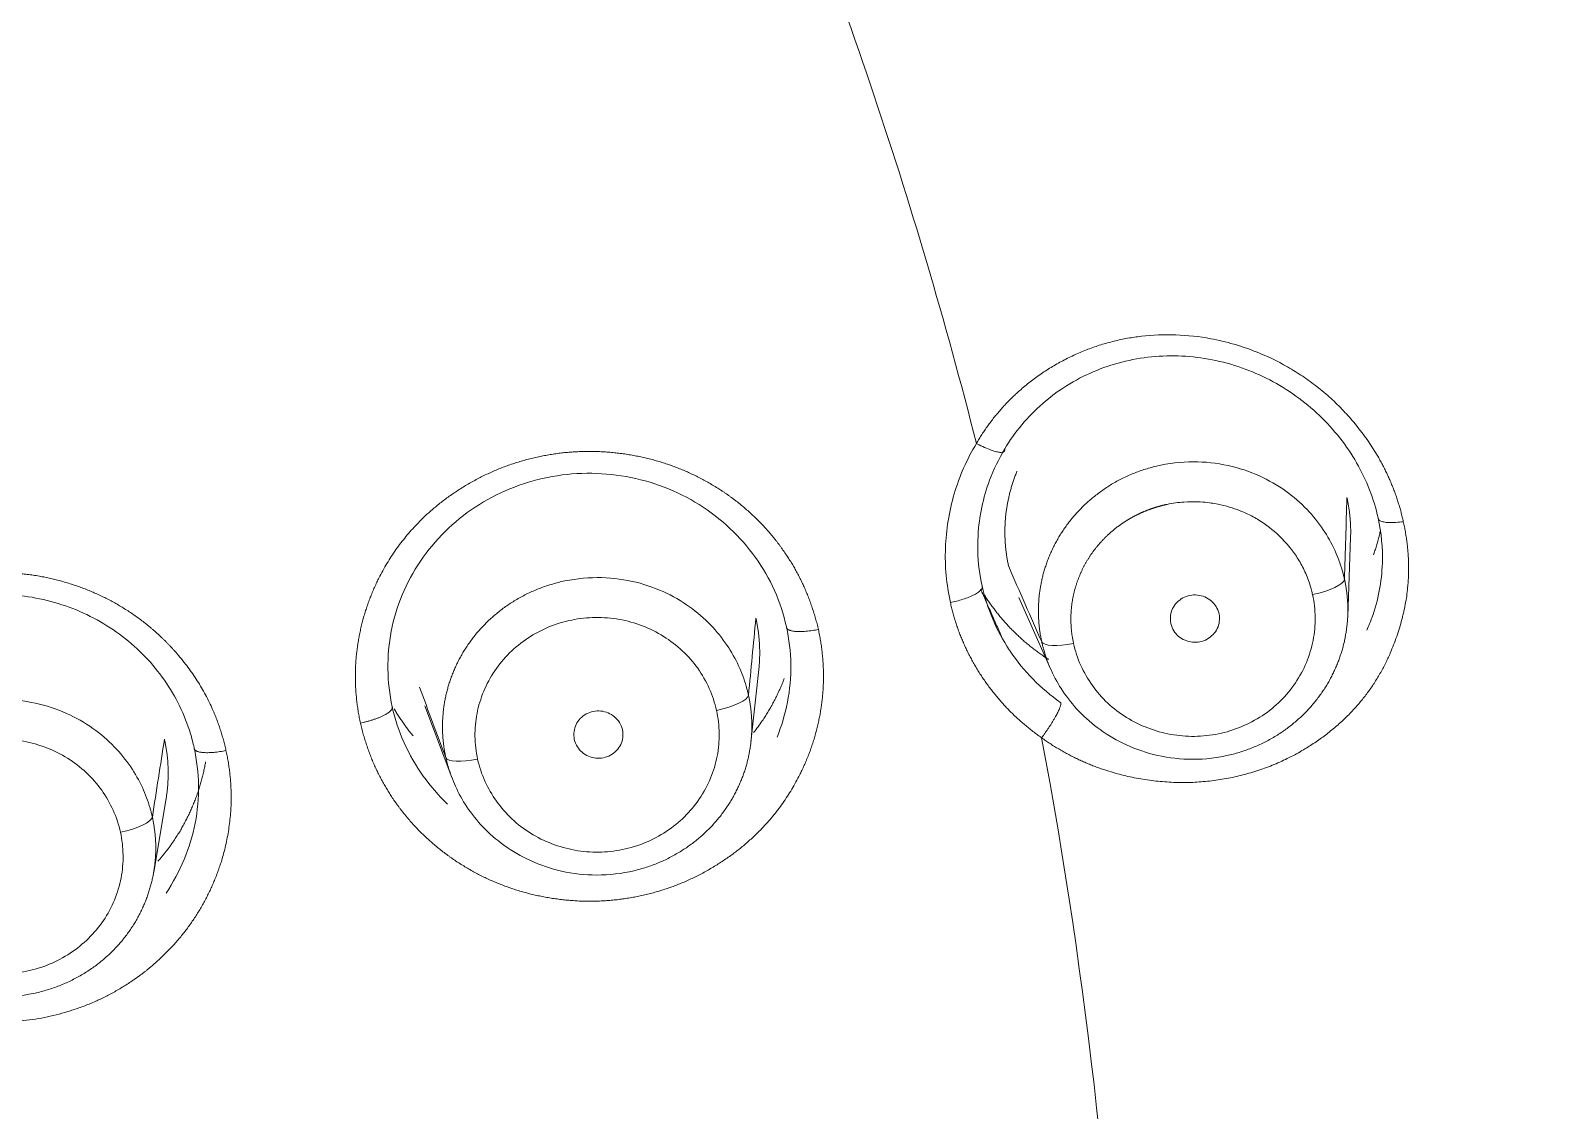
# Model space of a CAD drawing. Extents: x 19821 to 22981, y -91 to 2224.
# Drawn here: x 20782.71 to 20796.71, y 1217.85 to 1227.77 of the extents above; entities that cross this region are included whole.
import ezdxf

# ---------------------------------------------------------------- set-up
doc = ezdxf.new("R2010")
doc.units = 0
doc.header["$LTSCALE"] = 10
doc.header["$MEASUREMENT"] = 0
doc.layers.add('1', color=7, linetype='CONTINUOUS')

msp = doc.modelspace()

# ---------------------------------------------------------------- linework, layer by layer
at = {"layer": '1', "color": 7, "linetype": 'Continuous', "lineweight": 18}
for p, q in [((20794.8, 1222.391), (20794.826, 1223.113)), ((20791.78, 1222.565), (20792.074, 1221.902)), ((20789.321, 1221.237), (20789.395, 1221.931)), ((20786.326, 1221.569), (20786.573, 1220.912)), ((20783.837, 1220.041), (20783.952, 1220.718))]:
    msp.add_line(p, q, dxfattribs=at)
for centre, major_axis, ratio, start_param, end_param in [((20744.931, 1212.861), (62.577, 0), 0.961262, 0, 3.141593), ((20744.931, 1212.247), (-60.5, 0), 0.961262, 2.420581, 4.712389), ((20744.931, 1212.384), (60, 0), 0.961262, 4.72417, 7.853982), ((20744.931, 1212.384), (-59.925, 0), 0.961262, 1.570796, 4.712389), ((20744.931, 1212.543), (-59.925, 0), 0.961262, 3.141593, 3.819539), ((20794.476, 1222.673), (0.293, 0.064), 0.269661, 4.653751, 6.215635), ((20792.282, 1222.225), (-0.293, -0.064), 0.26971, 0.053776, 1.51104), ((20789.004, 1221.61), (0.293, 0.065), 0.26962, 4.653351, 6.19602), ((20786.811, 1221.162), (-0.293, -0.065), 0.269669, 0.038145, 1.511036), ((20783.532, 1220.492), (0.293, 0.065), 0.269597, 4.652994, 6.178594)]:
    msp.add_ellipse(centre, major_axis=major_axis, ratio=ratio, start_param=start_param, end_param=end_param, dxfattribs=at)
at = {"layer": '1', "color": 7, "linetype": 'Continuous', "lineweight": 13}
for centre, major_axis, start_param, end_param in [((20744.931, 1212.247), (-59.425, 0), 1.570796, 4.70194), ((20744.931, 1212.247), (-57.948, 0), 1.579187, 4.712389), ((20744.931, 1212.291), (57.403, 0), 4.721079, 7.853982), ((20744.931, 1213.073), (-47.825, 0), 3.381096, 3.530407), ((20744.931, 1213.073), (-47.825, 0), 3.171657, 3.320968)]:
    msp.add_ellipse(centre, major_axis=major_axis, ratio=0.961262, start_param=start_param, end_param=end_param, dxfattribs=at)
at = {"layer": '1', "color": 7, "linetype": 'Continuous', "lineweight": 18}
for points, knots in [([(20807.83, 1218.028), (20807.83, 1219.202), (20807.795, 1220.363), (20807.656, 1222.66), (20807.554, 1223.794), (20807.287, 1226.034), (20807.122, 1227.139), (20806.734, 1229.315), (20806.511, 1230.387), (20806.012, 1232.495), (20805.735, 1233.531), (20805.133, 1235.567), (20804.808, 1236.566), (20804.112, 1238.525), (20803.372, 1240.445), (20802.141, 1243.205), (20800.801, 1245.84), (20799.367, 1248.351), (20797.85, 1250.736), (20796.261, 1252.994), (20794.612, 1255.126), (20792.914, 1257.134), (20791.755, 1258.391), (20790.88, 1259.304), (20790.44, 1259.753), (20789.924, 1260.264), (20789.665, 1260.516), (20789.536, 1260.641), (20789.471, 1260.704), (20789.439, 1260.735), (20789.423, 1260.75), (20789.415, 1260.758), (20789.411, 1260.762), (20789.409, 1260.764), (20789.408, 1260.765), (20789.407, 1260.765), (20789.407, 1260.766), (20789.407, 1260.766), (20787.905, 1262.209), (20786.333, 1263.573), (20783.069, 1266.133), (20781.375, 1267.33), (20777.888, 1269.547), (20776.093, 1270.567), (20772.423, 1272.426), (20770.547, 1273.265), (20766.734, 1274.756), (20764.797, 1275.409), (20760.882, 1276.526), (20758.904, 1276.991), (20754.926, 1277.733), (20752.927, 1278.01), (20748.926, 1278.379), (20746.924, 1278.47), (20744.931, 1278.47)], [0, 0, 0, 0, 0.03125, 0.03125, 0.0625, 0.0625, 0.09375, 0.09375, 0.125, 0.125, 0.15625, 0.15625, 0.1875, 0.1875, 0.21875, 0.25, 0.28125, 0.3125, 0.34375, 0.375, 0.40625, 0.4375, 0.46875, 0.46875, 0.484375, 0.492187, 0.496094, 0.498047, 0.499023, 0.499512, 0.499756, 0.499878, 0.499939, 0.499969, 0.499985, 0.499992, 0.499992, 0.5, 0.5, 0.5625, 0.5625, 0.625, 0.625, 0.6875, 0.6875, 0.75, 0.75, 0.8125, 0.8125, 0.875, 0.875, 0.9375, 0.9375, 1, 1, 1, 1]), ([(20791.391, 1223.979), (20791.395, 1223.986), (20791.403, 1224), (20791.416, 1224.02), (20791.428, 1224.041), (20791.441, 1224.061), (20791.454, 1224.081), (20791.468, 1224.1), (20791.481, 1224.12), (20791.495, 1224.139), (20791.509, 1224.158), (20791.523, 1224.177), (20791.537, 1224.196), (20791.552, 1224.215), (20791.566, 1224.233), (20791.581, 1224.251), (20791.597, 1224.269), (20791.612, 1224.287), (20791.627, 1224.305), (20791.643, 1224.322), (20791.659, 1224.339), (20791.675, 1224.356), (20791.692, 1224.373), (20791.708, 1224.39), (20791.725, 1224.406), (20791.742, 1224.422), (20791.759, 1224.438), (20791.802, 1224.476), (20791.871, 1224.535), (20791.971, 1224.609), (20792.075, 1224.677), (20792.184, 1224.739), (20792.298, 1224.795), (20792.414, 1224.843), (20792.533, 1224.885), (20792.655, 1224.918), (20792.779, 1224.945), (20792.967, 1224.972), (20793.223, 1224.983), (20793.508, 1224.951), (20793.754, 1224.893), (20793.96, 1224.823), (20794.142, 1224.74), (20794.301, 1224.651), (20794.438, 1224.561), (20794.568, 1224.461), (20794.69, 1224.352), (20794.803, 1224.235), (20794.907, 1224.111), (20795.002, 1223.981), (20795.066, 1223.878), (20795.107, 1223.805), (20795.128, 1223.765), (20795.148, 1223.725), (20795.167, 1223.685), (20795.186, 1223.644), (20795.203, 1223.602), (20795.22, 1223.561), (20795.236, 1223.519), (20795.25, 1223.476), (20795.264, 1223.434), (20795.277, 1223.391), (20795.289, 1223.347), (20795.3, 1223.304), (20795.307, 1223.274), (20795.31, 1223.26)], [0, 0, 0, 0, 0.004808, 0.009602, 0.014384, 0.019153, 0.023912, 0.02866, 0.033397, 0.038125, 0.042845, 0.047556, 0.05226, 0.056957, 0.061648, 0.066333, 0.071013, 0.075689, 0.080362, 0.085032, 0.089699, 0.094366, 0.099031, 0.103696, 0.108362, 0.113029, 0.117697, 0.122369, 0.146918, 0.171464, 0.196094, 0.220898, 0.245964, 0.270767, 0.295482, 0.320204, 0.345031, 0.370057, 0.431928, 0.494712, 0.536844, 0.578841, 0.62112, 0.653054, 0.684794, 0.716518, 0.748402, 0.780162, 0.811677, 0.843107, 0.874609, 0.883533, 0.892446, 0.901353, 0.910257, 0.919161, 0.928071, 0.93699, 0.945922, 0.954871, 0.96384, 0.972834, 0.981856, 0.99091, 1, 1, 1, 1]), ([(20791.65, 1223.927), (20791.696, 1224.005), (20791.749, 1224.079), (20791.866, 1224.219), (20791.93, 1224.284), (20792.068, 1224.404), (20792.141, 1224.459), (20792.297, 1224.557), (20792.378, 1224.599), (20792.548, 1224.672), (20792.635, 1224.702), (20792.815, 1224.748), (20792.906, 1224.764), (20793.091, 1224.782), (20793.184, 1224.785), (20793.37, 1224.776), (20793.463, 1224.764), (20793.647, 1224.728), (20793.737, 1224.703), (20793.914, 1224.641), (20794, 1224.604), (20794.167, 1224.517), (20794.247, 1224.468), (20794.399, 1224.359), (20794.471, 1224.3), (20794.607, 1224.171), (20794.669, 1224.102), (20794.784, 1223.956), (20794.836, 1223.879), (20794.927, 1223.72), (20794.967, 1223.637), (20795.033, 1223.468), (20795.059, 1223.381), (20795.078, 1223.294)], [0, 0, 0, 0, 0.0625, 0.0625, 0.125, 0.125, 0.1875, 0.1875, 0.25, 0.25, 0.3125, 0.3125, 0.375, 0.375, 0.4375, 0.4375, 0.5, 0.5, 0.5625, 0.5625, 0.625, 0.625, 0.6875, 0.6875, 0.75, 0.75, 0.8125, 0.8125, 0.875, 0.875, 0.9375, 0.9375, 1, 1, 1, 1]), ([(20791.152, 1222.517), (20791.115, 1222.684), (20791.085, 1223.016), (20791.167, 1223.522), (20791.302, 1223.83), (20791.391, 1223.979)], [0, 0, 0, 0, 0.333337, 0.666675, 1, 1, 1, 1]), ([(20791.443, 1222.669), (20791.409, 1222.822), (20791.383, 1223.153), (20791.473, 1223.583), (20791.595, 1223.836), (20791.65, 1223.927)], [0, 0, 0, 0, 0.360096, 0.757747, 1, 1, 1, 1]), ([(20786.027, 1221.561), (20786.002, 1221.675), (20785.989, 1221.791), (20785.986, 1222.024), (20785.996, 1222.14), (20786.04, 1222.369), (20786.074, 1222.481), (20786.164, 1222.697), (20786.22, 1222.8), (20786.352, 1222.995), (20786.428, 1223.086), (20786.597, 1223.253), (20786.69, 1223.328), (20786.889, 1223.459), (20786.996, 1223.515), (20787.218, 1223.607), (20787.334, 1223.642), (20787.571, 1223.69), (20787.692, 1223.703), (20787.934, 1223.705), (20788.055, 1223.695), (20788.293, 1223.653), (20788.41, 1223.62), (20788.635, 1223.534), (20788.743, 1223.48), (20788.946, 1223.353), (20789.041, 1223.28), (20789.214, 1223.117), (20789.293, 1223.028), (20789.43, 1222.836), (20789.489, 1222.734), (20789.584, 1222.52), (20789.621, 1222.409), (20789.646, 1222.295)], [0, 0, 0, 0, 0.0625, 0.0625, 0.125, 0.125, 0.1875, 0.1875, 0.25, 0.25, 0.3125, 0.3125, 0.375, 0.375, 0.4375, 0.4375, 0.5, 0.5, 0.5625, 0.5625, 0.625, 0.625, 0.6875, 0.6875, 0.75, 0.75, 0.8125, 0.8125, 0.875, 0.875, 0.9375, 0.9375, 1, 1, 1, 1]), ([(20791.687, 1222.847), (20791.684, 1222.859), (20791.679, 1222.884), (20791.672, 1222.921), (20791.667, 1222.958), (20791.662, 1222.995), (20791.658, 1223.033), (20791.655, 1223.07), (20791.653, 1223.108), (20791.652, 1223.146), (20791.652, 1223.184), (20791.653, 1223.222), (20791.655, 1223.26), (20791.658, 1223.298), (20791.662, 1223.337), (20791.667, 1223.375), (20791.673, 1223.413), (20791.681, 1223.451), (20791.689, 1223.489), (20791.698, 1223.527), (20791.708, 1223.564), (20791.719, 1223.602), (20791.731, 1223.639), (20791.744, 1223.676), (20791.755, 1223.704), (20791.762, 1223.72), (20791.763, 1223.724)], [0, 0, 0, 0, 0.041859, 0.083811, 0.125855, 0.167992, 0.210222, 0.252545, 0.29496, 0.337468, 0.380068, 0.422761, 0.465547, 0.508425, 0.551396, 0.594459, 0.637614, 0.680863, 0.724203, 0.767636, 0.811161, 0.854779, 0.898489, 0.942291, 0.986186, 1, 1, 1, 1]), ([(20794.77, 1222.732), (20794.769, 1222.738), (20794.766, 1222.748), (20794.762, 1222.765), (20794.758, 1222.781), (20794.754, 1222.797), (20794.733, 1222.871), (20794.683, 1223.005), (20794.577, 1223.195), (20794.427, 1223.381), (20794.231, 1223.551), (20793.987, 1223.691), (20793.699, 1223.787), (20793.376, 1223.822), (20793.134, 1223.793), (20792.986, 1223.755), (20792.929, 1223.738), (20792.874, 1223.719), (20792.82, 1223.698), (20792.768, 1223.675), (20792.717, 1223.65), (20792.668, 1223.624), (20792.62, 1223.596), (20792.574, 1223.566), (20792.53, 1223.535), (20792.487, 1223.503), (20792.446, 1223.47), (20792.406, 1223.435), (20792.369, 1223.4), (20792.333, 1223.363), (20792.299, 1223.326), (20792.266, 1223.288), (20792.236, 1223.249), (20792.207, 1223.21), (20792.18, 1223.17), (20792.154, 1223.13), (20792.131, 1223.089), (20792.108, 1223.048), (20792.088, 1223.007), (20792.069, 1222.966), (20792.052, 1222.925), (20792.037, 1222.883), (20792.023, 1222.842), (20792.01, 1222.801), (20791.999, 1222.76), (20791.99, 1222.719), (20791.982, 1222.678), (20791.975, 1222.638), (20791.969, 1222.598), (20791.965, 1222.558), (20791.962, 1222.519), (20791.96, 1222.48), (20791.96, 1222.442), (20791.96, 1222.404), (20791.962, 1222.367), (20791.964, 1222.33), (20791.968, 1222.294), (20791.972, 1222.258), (20791.977, 1222.224), (20791.984, 1222.189), (20791.988, 1222.167), (20791.991, 1222.156)], [0, 0, 0, 0, 0.003868, 0.007742, 0.011622, 0.015507, 0.019397, 0.06511, 0.115266, 0.16986, 0.228891, 0.292354, 0.360244, 0.432556, 0.509282, 0.522646, 0.535891, 0.549015, 0.562019, 0.574904, 0.587668, 0.600313, 0.612837, 0.625242, 0.637526, 0.649691, 0.661736, 0.673661, 0.685466, 0.697151, 0.708716, 0.720162, 0.731487, 0.742693, 0.753779, 0.764745, 0.775591, 0.786318, 0.796924, 0.807411, 0.817779, 0.828026, 0.838154, 0.848162, 0.858051, 0.867819, 0.877469, 0.886998, 0.896408, 0.905698, 0.914869, 0.92392, 0.932851, 0.941663, 0.950356, 0.958928, 0.967382, 0.975716, 0.98393, 0.992025, 1, 1, 1, 1]), ([(20794.792, 1223.482), (20794.795, 1223.47), (20794.8, 1223.445), (20794.807, 1223.408), (20794.812, 1223.371), (20794.817, 1223.334), (20794.821, 1223.296), (20794.824, 1223.259), (20794.826, 1223.221), (20794.827, 1223.183), (20794.827, 1223.146), (20794.826, 1223.123), (20794.826, 1223.111)], [0, 0, 0, 0, 0.100244, 0.200705, 0.301383, 0.402277, 0.50339, 0.60472, 0.706268, 0.808036, 0.910022, 1, 1, 1, 1]), ([(20795.078, 1223.294), (20795.109, 1223.157), (20795.138, 1222.843), (20795.072, 1222.497), (20794.992, 1222.302), (20794.975, 1222.265)], [0, 0, 0, 0, 0.392743, 0.881762, 1, 1, 1, 1]), ([(20795.037, 1222.956), (20795.039, 1222.962), (20795.043, 1222.975), (20795.05, 1222.995), (20795.057, 1223.016), (20795.064, 1223.038), (20795.07, 1223.06), (20795.076, 1223.082), (20795.082, 1223.104), (20795.088, 1223.126), (20795.093, 1223.148), (20795.096, 1223.163), (20795.098, 1223.171), (20795.098, 1223.171)], [0, 0, 0, 0, 0.078171, 0.180837, 0.283367, 0.38576, 0.488017, 0.590137, 0.692121, 0.793969, 0.895681, 0.997257, 1, 1, 1, 1]), ([(20795.31, 1223.26), (20795.312, 1223.252), (20795.315, 1223.236), (20795.32, 1223.213), (20795.325, 1223.19), (20795.329, 1223.166), (20795.333, 1223.143), (20795.336, 1223.12), (20795.34, 1223.097), (20795.343, 1223.074), (20795.346, 1223.051), (20795.348, 1223.028), (20795.351, 1223.006), (20795.353, 1222.983), (20795.354, 1222.96), (20795.356, 1222.938), (20795.357, 1222.915), (20795.358, 1222.893), (20795.359, 1222.87), (20795.359, 1222.848), (20795.359, 1222.826), (20795.359, 1222.804), (20795.358, 1222.782), (20795.358, 1222.76), (20795.357, 1222.738), (20795.355, 1222.716), (20795.354, 1222.694), (20795.35, 1222.654), (20795.344, 1222.596), (20795.332, 1222.519), (20795.319, 1222.453), (20795.31, 1222.414), (20795.306, 1222.4)], [0, 0, 0, 0, 0.027264, 0.05441, 0.081442, 0.108361, 0.135171, 0.161874, 0.188474, 0.214973, 0.241374, 0.26768, 0.293895, 0.320021, 0.346061, 0.372019, 0.397898, 0.4237, 0.449429, 0.475089, 0.500683, 0.526213, 0.551684, 0.577099, 0.60246, 0.627773, 0.653039, 0.678262, 0.767374, 0.858123, 0.950634, 1, 1, 1, 1]), ([(20789.298, 1221.668), (20789.297, 1221.673), (20789.294, 1221.684), (20789.29, 1221.701), (20789.286, 1221.717), (20789.281, 1221.733), (20789.26, 1221.808), (20789.21, 1221.943), (20789.103, 1222.133), (20788.953, 1222.319), (20788.757, 1222.488), (20788.513, 1222.629), (20788.225, 1222.724), (20787.903, 1222.759), (20787.661, 1222.73), (20787.513, 1222.692), (20787.457, 1222.675), (20787.402, 1222.656), (20787.348, 1222.635), (20787.296, 1222.612), (20787.245, 1222.587), (20787.196, 1222.561), (20787.148, 1222.533), (20787.102, 1222.503), (20787.057, 1222.473), (20787.015, 1222.44), (20786.974, 1222.407), (20786.934, 1222.373), (20786.897, 1222.337), (20786.861, 1222.301), (20786.827, 1222.264), (20786.794, 1222.226), (20786.764, 1222.187), (20786.735, 1222.148), (20786.708, 1222.108), (20786.682, 1222.068), (20786.659, 1222.027), (20786.637, 1221.986), (20786.616, 1221.945), (20786.598, 1221.904), (20786.581, 1221.863), (20786.565, 1221.821), (20786.551, 1221.78), (20786.539, 1221.739), (20786.528, 1221.698), (20786.518, 1221.657), (20786.51, 1221.616), (20786.503, 1221.576), (20786.498, 1221.536), (20786.494, 1221.496), (20786.491, 1221.457), (20786.489, 1221.418), (20786.488, 1221.38), (20786.489, 1221.342), (20786.49, 1221.305), (20786.493, 1221.268), (20786.496, 1221.232), (20786.501, 1221.197), (20786.506, 1221.162), (20786.512, 1221.128), (20786.517, 1221.105), (20786.519, 1221.094)], [0, 0, 0, 0, 0.003927, 0.007866, 0.011819, 0.015784, 0.019761, 0.065642, 0.11591, 0.170563, 0.229597, 0.293009, 0.360795, 0.432949, 0.509466, 0.522824, 0.536063, 0.549181, 0.56218, 0.575059, 0.587818, 0.600458, 0.612977, 0.625377, 0.637656, 0.649816, 0.661857, 0.673777, 0.685578, 0.697258, 0.70882, 0.720261, 0.731582, 0.742784, 0.753866, 0.764829, 0.775671, 0.786394, 0.796998, 0.807481, 0.817845, 0.828089, 0.838214, 0.848218, 0.858104, 0.867869, 0.877515, 0.887041, 0.896448, 0.905735, 0.914902, 0.92395, 0.932879, 0.941687, 0.950376, 0.958946, 0.967396, 0.975726, 0.983937, 0.992028, 1, 1, 1, 1]), ([(20791.991, 1222.156), (20791.992, 1222.15), (20791.994, 1222.139), (20791.998, 1222.123), (20792.002, 1222.107), (20792.007, 1222.091), (20792.027, 1222.018), (20792.077, 1221.885), (20792.182, 1221.696), (20792.33, 1221.511), (20792.526, 1221.34), (20792.769, 1221.199), (20793.058, 1221.102), (20793.382, 1221.066), (20793.626, 1221.094), (20793.775, 1221.133), (20793.832, 1221.15), (20793.887, 1221.17), (20793.941, 1221.191), (20793.994, 1221.214), (20794.045, 1221.239), (20794.094, 1221.265), (20794.142, 1221.293), (20794.188, 1221.323), (20794.233, 1221.354), (20794.275, 1221.386), (20794.316, 1221.42), (20794.356, 1221.454), (20794.393, 1221.49), (20794.429, 1221.526), (20794.463, 1221.564), (20794.496, 1221.602), (20794.526, 1221.641), (20794.555, 1221.68), (20794.582, 1221.72), (20794.608, 1221.76), (20794.631, 1221.801), (20794.653, 1221.842), (20794.673, 1221.883), (20794.692, 1221.924), (20794.709, 1221.966), (20794.725, 1222.007), (20794.738, 1222.048), (20794.751, 1222.09), (20794.762, 1222.131), (20794.771, 1222.171), (20794.779, 1222.212), (20794.786, 1222.252), (20794.791, 1222.292), (20794.796, 1222.332), (20794.799, 1222.371), (20794.8, 1222.41), (20794.801, 1222.448), (20794.8, 1222.485), (20794.799, 1222.522), (20794.796, 1222.559), (20794.793, 1222.595), (20794.788, 1222.63), (20794.783, 1222.665), (20794.777, 1222.699), (20794.772, 1222.721), (20794.77, 1222.732)], [0, 0, 0, 0, 0.003921, 0.007817, 0.011689, 0.015536, 0.019358, 0.064573, 0.114371, 0.16875, 0.227711, 0.291254, 0.359377, 0.43208, 0.50936, 0.522766, 0.53605, 0.549213, 0.562254, 0.575174, 0.587972, 0.600648, 0.613202, 0.625635, 0.637946, 0.650136, 0.662203, 0.674149, 0.685973, 0.697676, 0.709256, 0.720715, 0.732052, 0.743267, 0.75436, 0.765331, 0.776181, 0.786908, 0.797514, 0.807998, 0.81836, 0.8286, 0.838718, 0.848715, 0.858589, 0.868342, 0.877972, 0.887481, 0.896868, 0.906133, 0.915276, 0.924297, 0.933196, 0.941973, 0.950628, 0.959162, 0.967573, 0.975863, 0.98403, 0.992076, 1, 1, 1, 1]), ([(20780.594, 1220.449), (20780.593, 1220.456), (20780.555, 1220.632), (20780.535, 1220.997), (20780.674, 1221.523), (20780.976, 1221.992), (20781.412, 1222.35), (20781.94, 1222.566), (20782.511, 1222.617), (20783.072, 1222.501), (20783.57, 1222.227), (20783.96, 1221.821), (20784.141, 1221.447), (20784.199, 1221.228), (20784.208, 1221.185)], [0, 0, 0, 0, 0.003406, 0.096975, 0.19437, 0.29215, 0.389868, 0.487607, 0.585332, 0.683082, 0.780758, 0.878502, 0.976486, 1, 1, 1, 1]), ([(20791.692, 1222.083), (20791.635, 1222.17), (20791.585, 1222.262), (20791.5, 1222.458), (20791.467, 1222.563), (20791.443, 1222.669)], [0, 0, 0, 0, 0.487443, 0.487443, 1, 1, 1, 1]), ([(20791.467, 1222.583), (20791.471, 1222.577), (20791.482, 1222.558), (20791.502, 1222.529), (20791.527, 1222.493), (20791.553, 1222.458), (20791.579, 1222.424), (20791.607, 1222.39), (20791.635, 1222.356), (20791.664, 1222.324), (20791.694, 1222.291), (20791.725, 1222.26), (20791.757, 1222.229), (20791.789, 1222.198), (20791.822, 1222.168), (20791.856, 1222.139), (20791.891, 1222.111), (20791.927, 1222.083), (20791.963, 1222.056), (20792, 1222.03), (20792.03, 1222.009), (20792.048, 1221.998), (20792.053, 1221.995)], [0, 0, 0, 0, 0.02597, 0.077877, 0.129902, 0.182045, 0.234305, 0.286683, 0.339179, 0.391791, 0.444522, 0.497369, 0.550334, 0.603417, 0.656617, 0.709934, 0.763369, 0.81692, 0.870589, 0.924376, 0.978279, 1, 1, 1, 1]), ([(20789.366, 1222.373), (20789.369, 1222.361), (20789.374, 1222.337), (20789.38, 1222.3), (20789.386, 1222.263), (20789.391, 1222.226), (20789.395, 1222.188), (20789.398, 1222.151), (20789.4, 1222.113), (20789.401, 1222.075), (20789.401, 1222.038), (20789.4, 1222), (20789.398, 1221.962), (20789.395, 1221.928), (20789.393, 1221.908), (20789.392, 1221.9)], [0, 0, 0, 0, 0.078206, 0.156582, 0.235128, 0.313844, 0.39273, 0.471787, 0.551015, 0.630413, 0.709982, 0.789723, 0.869635, 0.949718, 1, 1, 1, 1]), ([(20789.646, 1222.295), (20789.671, 1222.181), (20789.685, 1222.065), (20789.688, 1221.833), (20789.678, 1221.716), (20789.634, 1221.492), (20789.602, 1221.385), (20789.56, 1221.281)], [0, 0, 0, 0, 0.337895, 0.337895, 0.67579, 0.67579, 1, 1, 1, 1]), ([(20789.345, 1221.323), (20789.373, 1221.358), (20789.405, 1221.401), (20789.438, 1221.452), (20789.451, 1221.471), (20789.464, 1221.491), (20789.476, 1221.512), (20789.488, 1221.532), (20789.5, 1221.552), (20789.512, 1221.573), (20789.523, 1221.593), (20789.534, 1221.614), (20789.545, 1221.635), (20789.555, 1221.656), (20789.565, 1221.677), (20789.575, 1221.698), (20789.585, 1221.719), (20789.594, 1221.74), (20789.603, 1221.761), (20789.612, 1221.783), (20789.619, 1221.802), (20789.624, 1221.814), (20789.626, 1221.819)], [0, 0, 0, 0, 0.234648, 0.276029, 0.31736, 0.358642, 0.399873, 0.441055, 0.482187, 0.52327, 0.564302, 0.605285, 0.646219, 0.687103, 0.727937, 0.768722, 0.809457, 0.850143, 0.890779, 0.931366, 0.971903, 1, 1, 1, 1]), ([(20783.825, 1220.548), (20783.824, 1220.554), (20783.821, 1220.565), (20783.817, 1220.581), (20783.813, 1220.598), (20783.808, 1220.614), (20783.787, 1220.689), (20783.736, 1220.826), (20783.628, 1221.017), (20783.477, 1221.203), (20783.279, 1221.372), (20783.035, 1221.511), (20782.749, 1221.605), (20782.428, 1221.64), (20782.188, 1221.611), (20782.041, 1221.573), (20781.985, 1221.556), (20781.93, 1221.537), (20781.876, 1221.516), (20781.824, 1221.493), (20781.773, 1221.469), (20781.724, 1221.442), (20781.676, 1221.414), (20781.63, 1221.385), (20781.586, 1221.354), (20781.543, 1221.322), (20781.502, 1221.289), (20781.463, 1221.255), (20781.425, 1221.219), (20781.39, 1221.183), (20781.356, 1221.146), (20781.323, 1221.108), (20781.293, 1221.069), (20781.264, 1221.03), (20781.237, 1220.99), (20781.211, 1220.95), (20781.188, 1220.91), (20781.166, 1220.869), (20781.146, 1220.828), (20781.127, 1220.787), (20781.11, 1220.745), (20781.094, 1220.704), (20781.08, 1220.663), (20781.068, 1220.622), (20781.057, 1220.581), (20781.048, 1220.54), (20781.039, 1220.499), (20781.033, 1220.459), (20781.027, 1220.419), (20781.023, 1220.379), (20781.02, 1220.34), (20781.018, 1220.302), (20781.018, 1220.263), (20781.018, 1220.226), (20781.02, 1220.188), (20781.022, 1220.152), (20781.026, 1220.116), (20781.03, 1220.08), (20781.036, 1220.046), (20781.042, 1220.012), (20781.047, 1219.989), (20781.049, 1219.978)], [0, 0, 0, 0, 0.00393, 0.007893, 0.011888, 0.015916, 0.019977, 0.066373, 0.117006, 0.171871, 0.230967, 0.29429, 0.361837, 0.433604, 0.509587, 0.522943, 0.53618, 0.549297, 0.562294, 0.575172, 0.587929, 0.600567, 0.613085, 0.625483, 0.637761, 0.649919, 0.661958, 0.673877, 0.685676, 0.697355, 0.708914, 0.720353, 0.731673, 0.742873, 0.753953, 0.764913, 0.775754, 0.786475, 0.797076, 0.807557, 0.817918, 0.82816, 0.838282, 0.848284, 0.858166, 0.867929, 0.877572, 0.887095, 0.896498, 0.905782, 0.914946, 0.92399, 0.932915, 0.941719, 0.950404, 0.95897, 0.967415, 0.975741, 0.983947, 0.992033, 1, 1, 1, 1]), ([(20786.519, 1221.094), (20786.521, 1221.089), (20786.523, 1221.077), (20786.527, 1221.061), (20786.531, 1221.044), (20786.536, 1221.028), (20786.556, 1220.956), (20786.606, 1220.823), (20786.71, 1220.634), (20786.858, 1220.449), (20787.053, 1220.279), (20787.297, 1220.137), (20787.586, 1220.039), (20787.911, 1220.003), (20788.155, 1220.031), (20788.304, 1220.07), (20788.361, 1220.087), (20788.416, 1220.106), (20788.47, 1220.127), (20788.522, 1220.15), (20788.573, 1220.175), (20788.623, 1220.202), (20788.67, 1220.23), (20788.716, 1220.259), (20788.761, 1220.29), (20788.804, 1220.322), (20788.845, 1220.356), (20788.884, 1220.39), (20788.922, 1220.426), (20788.958, 1220.462), (20788.992, 1220.5), (20789.024, 1220.538), (20789.055, 1220.576), (20789.083, 1220.616), (20789.11, 1220.656), (20789.136, 1220.696), (20789.159, 1220.737), (20789.181, 1220.777), (20789.202, 1220.819), (20789.22, 1220.86), (20789.237, 1220.901), (20789.253, 1220.942), (20789.267, 1220.984), (20789.279, 1221.025), (20789.29, 1221.066), (20789.299, 1221.107), (20789.307, 1221.147), (20789.314, 1221.188), (20789.32, 1221.228), (20789.324, 1221.267), (20789.327, 1221.306), (20789.328, 1221.345), (20789.329, 1221.383), (20789.328, 1221.421), (20789.327, 1221.458), (20789.324, 1221.494), (20789.321, 1221.53), (20789.316, 1221.566), (20789.311, 1221.6), (20789.305, 1221.634), (20789.3, 1221.657), (20789.298, 1221.668)], [0, 0, 0, 0, 0.004015, 0.007995, 0.011942, 0.015855, 0.019734, 0.064711, 0.114332, 0.168596, 0.227502, 0.291048, 0.359233, 0.432055, 0.509512, 0.522903, 0.536174, 0.549323, 0.562352, 0.575259, 0.588045, 0.600709, 0.613253, 0.625675, 0.637976, 0.650155, 0.662214, 0.674151, 0.685967, 0.697661, 0.709235, 0.720687, 0.732017, 0.743227, 0.754315, 0.765281, 0.776127, 0.786851, 0.797453, 0.807934, 0.818294, 0.828533, 0.83865, 0.848646, 0.85852, 0.868273, 0.877905, 0.887415, 0.896804, 0.906071, 0.915217, 0.924242, 0.933145, 0.941927, 0.950587, 0.959126, 0.967544, 0.97584, 0.984015, 0.992068, 1, 1, 1, 1]), ([(20786.535, 1220.667), (20786.453, 1220.746), (20786.378, 1220.832), (20786.244, 1221.019), (20786.185, 1221.122), (20786.089, 1221.336), (20786.053, 1221.447), (20786.027, 1221.561)], [0, 0, 0, 0, 0.323696, 0.323696, 0.661848, 0.661848, 1, 1, 1, 1]), ([(20786.044, 1221.542), (20786.046, 1221.54), (20786.054, 1221.526), (20786.07, 1221.499), (20786.093, 1221.463), (20786.117, 1221.427), (20786.142, 1221.392), (20786.168, 1221.357), (20786.193, 1221.324), (20786.21, 1221.303), (20786.218, 1221.293)], [0, 0, 0, 0, 0.025478, 0.166289, 0.307418, 0.448863, 0.590626, 0.732705, 0.875102, 1, 1, 1, 1]), ([(20783.936, 1221.264), (20783.938, 1221.251), (20783.944, 1221.227), (20783.95, 1221.19), (20783.956, 1221.153), (20783.961, 1221.116), (20783.965, 1221.079), (20783.968, 1221.042), (20783.969, 1221.004), (20783.97, 1220.966), (20783.97, 1220.928), (20783.969, 1220.89), (20783.967, 1220.853), (20783.964, 1220.815), (20783.96, 1220.777), (20783.955, 1220.739), (20783.952, 1220.715), (20783.95, 1220.703)], [0, 0, 0, 0, 0.065926, 0.131997, 0.198211, 0.264569, 0.331072, 0.397718, 0.464509, 0.531444, 0.598523, 0.665747, 0.733115, 0.800627, 0.868285, 0.936086, 1, 1, 1, 1]), ([(20784.208, 1221.185), (20784.233, 1221.071), (20784.247, 1220.955), (20784.25, 1220.723), (20784.24, 1220.607), (20784.196, 1220.378), (20784.162, 1220.266), (20784.072, 1220.051), (20784.016, 1219.947), (20783.951, 1219.85)], [0, 0, 0, 0, 0.25, 0.25, 0.5, 0.5, 0.75, 0.75, 1, 1, 1, 1]), ([(20783.876, 1220.142), (20783.928, 1220.202), (20783.982, 1220.271), (20784.035, 1220.35), (20784.048, 1220.37), (20784.06, 1220.39), (20784.073, 1220.41), (20784.085, 1220.43), (20784.097, 1220.451), (20784.108, 1220.471), (20784.119, 1220.492), (20784.13, 1220.513), (20784.141, 1220.533), (20784.151, 1220.554), (20784.162, 1220.575), (20784.171, 1220.596), (20784.181, 1220.618), (20784.19, 1220.639), (20784.199, 1220.66), (20784.208, 1220.682), (20784.217, 1220.703), (20784.225, 1220.725), (20784.233, 1220.746), (20784.24, 1220.768), (20784.248, 1220.79), (20784.255, 1220.812), (20784.261, 1220.834), (20784.268, 1220.856), (20784.274, 1220.877), (20784.28, 1220.899), (20784.286, 1220.922), (20784.291, 1220.944), (20784.296, 1220.966), (20784.301, 1220.988), (20784.305, 1221.01), (20784.31, 1221.032), (20784.312, 1221.048), (20784.314, 1221.056), (20784.314, 1221.056)], [0, 0, 0, 0, 0.230537, 0.253583, 0.276601, 0.299591, 0.322553, 0.345487, 0.368393, 0.391272, 0.414122, 0.436945, 0.45974, 0.482507, 0.505246, 0.527957, 0.55064, 0.573295, 0.595923, 0.618523, 0.641095, 0.663639, 0.686155, 0.708643, 0.731104, 0.753537, 0.775942, 0.798319, 0.820669, 0.84299, 0.865284, 0.88755, 0.909789, 0.931999, 0.954182, 0.976337, 0.998464, 1, 1, 1, 1]), ([(20781.049, 1219.978), (20781.05, 1219.972), (20781.053, 1219.961), (20781.057, 1219.944), (20781.061, 1219.927), (20781.066, 1219.911), (20781.086, 1219.839), (20781.135, 1219.708), (20781.238, 1219.521), (20781.385, 1219.336), (20781.579, 1219.165), (20781.822, 1219.022), (20782.111, 1218.923), (20782.438, 1218.886), (20782.683, 1218.914), (20782.833, 1218.953), (20782.889, 1218.97), (20782.944, 1218.989), (20782.998, 1219.01), (20783.05, 1219.033), (20783.101, 1219.058), (20783.151, 1219.084), (20783.198, 1219.112), (20783.244, 1219.142), (20783.289, 1219.172), (20783.332, 1219.205), (20783.373, 1219.238), (20783.412, 1219.272), (20783.449, 1219.308), (20783.485, 1219.344), (20783.519, 1219.381), (20783.552, 1219.419), (20783.582, 1219.458), (20783.611, 1219.497), (20783.638, 1219.537), (20783.663, 1219.577), (20783.687, 1219.618), (20783.709, 1219.659), (20783.729, 1219.7), (20783.748, 1219.741), (20783.765, 1219.782), (20783.78, 1219.823), (20783.794, 1219.865), (20783.806, 1219.906), (20783.817, 1219.947), (20783.827, 1219.988), (20783.835, 1220.028), (20783.841, 1220.068), (20783.847, 1220.108), (20783.851, 1220.148), (20783.854, 1220.187), (20783.856, 1220.225), (20783.856, 1220.264), (20783.856, 1220.301), (20783.854, 1220.338), (20783.851, 1220.375), (20783.848, 1220.411), (20783.843, 1220.446), (20783.838, 1220.481), (20783.832, 1220.515), (20783.827, 1220.537), (20783.825, 1220.548)], [0, 0, 0, 0, 0.004119, 0.008174, 0.012167, 0.016097, 0.019963, 0.064396, 0.113626, 0.167651, 0.226467, 0.290074, 0.358468, 0.431645, 0.509603, 0.522987, 0.536251, 0.549393, 0.562415, 0.575315, 0.588095, 0.600753, 0.613291, 0.625707, 0.638002, 0.650177, 0.66223, 0.674162, 0.685973, 0.697664, 0.709233, 0.720681, 0.732008, 0.743214, 0.754299, 0.765262, 0.776105, 0.786827, 0.797427, 0.807907, 0.818265, 0.828503, 0.838619, 0.848614, 0.858488, 0.868241, 0.877873, 0.887383, 0.896773, 0.906041, 0.915189, 0.924215, 0.93312, 0.941904, 0.950567, 0.959108, 0.967529, 0.975828, 0.984007, 0.992064, 1, 1, 1, 1])]:
    msp.add_open_spline(points, degree=3, knots=knots, dxfattribs=at)
at = {"layer": '1', "color": 7, "linetype": 'Continuous', "lineweight": 13}
for points, degree, knots in [([(20791.391, 1223.979), (20791.399, 1223.975), (20791.431, 1223.957), (20791.484, 1223.932), (20791.532, 1223.914), (20791.564, 1223.904), (20791.584, 1223.9), (20791.602, 1223.897), (20791.624, 1223.895), (20791.645, 1223.9), (20791.652, 1223.913), (20791.651, 1223.924), (20791.65, 1223.927)], 3, [0, 0, 0, 0, 0.05057, 0.20006, 0.34955, 0.424295, 0.49904, 0.573785, 0.64853, 0.79802, 0.94751, 1, 1, 1, 1]), ([(20785.735, 1221.411), (20785.648, 1221.818), (20785.724, 1222.209), (20785.762, 1222.409), (20785.919, 1222.792), (20786.263, 1223.305), (20786.621, 1223.541), (20786.981, 1223.778), (20787.402, 1223.862), (20787.819, 1223.945), (20788.242, 1223.868), (20788.66, 1223.791), (20789.016, 1223.567), (20789.191, 1223.457), (20789.493, 1223.172), (20789.611, 1223.005), (20789.844, 1222.679), (20789.94, 1222.27)], 2, [0, 0, 0, 0.125, 0.125, 0.1875, 0.25, 0.375, 0.375, 0.5, 0.5, 0.625, 0.625, 0.75, 0.75, 0.8125, 0.875, 0.875, 1, 1, 1]), ([(20792.282, 1222.142), (20792.281, 1222.147), (20792.279, 1222.158), (20792.276, 1222.174), (20792.273, 1222.19), (20792.27, 1222.206), (20792.268, 1222.222), (20792.266, 1222.238), (20792.264, 1222.253), (20792.262, 1222.269), (20792.261, 1222.285), (20792.26, 1222.301), (20792.259, 1222.316), (20792.258, 1222.332), (20792.258, 1222.347), (20792.258, 1222.363), (20792.258, 1222.378), (20792.258, 1222.393), (20792.259, 1222.408), (20792.259, 1222.423), (20792.26, 1222.438), (20792.262, 1222.453), (20792.263, 1222.468), (20792.265, 1222.483), (20792.266, 1222.497), (20792.268, 1222.512), (20792.27, 1222.526), (20792.273, 1222.541), (20792.275, 1222.555), (20792.278, 1222.569), (20792.281, 1222.583), (20792.284, 1222.597), (20792.287, 1222.611), (20792.291, 1222.625), (20792.294, 1222.638), (20792.298, 1222.652), (20792.302, 1222.665), (20792.306, 1222.678), (20792.31, 1222.691), (20792.315, 1222.704), (20792.319, 1222.717), (20792.324, 1222.73), (20792.329, 1222.742), (20792.334, 1222.755), (20792.339, 1222.767), (20792.344, 1222.779), (20792.349, 1222.792), (20792.355, 1222.803), (20792.36, 1222.815), (20792.366, 1222.827), (20792.372, 1222.839), (20792.378, 1222.85), (20792.384, 1222.861), (20792.39, 1222.872), (20792.396, 1222.883), (20792.402, 1222.894), (20792.409, 1222.905), (20792.415, 1222.916), (20792.422, 1222.926), (20792.429, 1222.937), (20792.435, 1222.947), (20792.442, 1222.957), (20792.449, 1222.967), (20792.456, 1222.977), (20792.463, 1222.986), (20792.47, 1222.996), (20792.477, 1223.005), (20792.484, 1223.015), (20792.492, 1223.024), (20792.499, 1223.033), (20792.506, 1223.042), (20792.514, 1223.05), (20792.521, 1223.059), (20792.529, 1223.068), (20792.536, 1223.076), (20792.544, 1223.084), (20792.552, 1223.092), (20792.559, 1223.1), (20792.567, 1223.108), (20792.575, 1223.116), (20792.582, 1223.123), (20792.59, 1223.131), (20792.598, 1223.138), (20792.606, 1223.145), (20792.614, 1223.153), (20792.621, 1223.159), (20792.629, 1223.166), (20792.637, 1223.173), (20792.645, 1223.18), (20792.653, 1223.186), (20792.661, 1223.193), (20792.669, 1223.199), (20792.677, 1223.205), (20792.684, 1223.211), (20792.692, 1223.217), (20792.7, 1223.223), (20792.708, 1223.228), (20792.716, 1223.234), (20792.724, 1223.239), (20792.731, 1223.245), (20792.739, 1223.25), (20792.747, 1223.255), (20792.755, 1223.26), (20792.763, 1223.265), (20792.77, 1223.27), (20792.778, 1223.275), (20792.786, 1223.28), (20792.793, 1223.284), (20792.801, 1223.289), (20792.809, 1223.293), (20792.816, 1223.297), (20792.824, 1223.301), (20792.831, 1223.305), (20792.839, 1223.309), (20792.846, 1223.313), (20792.854, 1223.317), (20792.861, 1223.321), (20792.868, 1223.324), (20792.876, 1223.328), (20792.883, 1223.331), (20792.89, 1223.335), (20792.897, 1223.338), (20792.904, 1223.341), (20792.911, 1223.345), (20792.918, 1223.348), (20792.925, 1223.351), (20792.932, 1223.354), (20792.939, 1223.356), (20792.946, 1223.359), (20792.953, 1223.362), (20792.959, 1223.364), (20792.966, 1223.367), (20792.973, 1223.37), (20792.979, 1223.372), (20792.986, 1223.374), (20792.992, 1223.377), (20792.998, 1223.379), (20793.005, 1223.381), (20793.011, 1223.383), (20793.017, 1223.385), (20793.023, 1223.387), (20793.029, 1223.389), (20793.036, 1223.391), (20793.041, 1223.393), (20793.047, 1223.395), (20793.053, 1223.396), (20793.059, 1223.398), (20793.065, 1223.4), (20793.07, 1223.401), (20793.076, 1223.403), (20793.081, 1223.404), (20793.087, 1223.406), (20793.092, 1223.407), (20793.098, 1223.408), (20793.103, 1223.41), (20793.108, 1223.411), (20793.113, 1223.412), (20793.118, 1223.413), (20793.123, 1223.414), (20793.128, 1223.415), (20793.133, 1223.417), (20793.138, 1223.418), (20793.191, 1223.429), (20793.286, 1223.442), (20793.411, 1223.444), (20793.505, 1223.437), (20793.595, 1223.424), (20793.686, 1223.404), (20793.781, 1223.373), (20793.862, 1223.34), (20793.928, 1223.307), (20794.035, 1223.245), (20794.158, 1223.149), (20794.262, 1223.034), (20794.32, 1222.955), (20794.354, 1222.901), (20794.386, 1222.844), (20794.415, 1222.783), (20794.44, 1222.72), (20794.457, 1222.668), (20794.467, 1222.631), (20794.472, 1222.61), (20794.475, 1222.597), (20794.477, 1222.59)], 3, [0, 0, 0, 0, 0.004832, 0.009642, 0.014431, 0.019198, 0.023943, 0.028667, 0.033368, 0.038049, 0.042707, 0.047344, 0.05196, 0.056553, 0.061125, 0.065676, 0.070204, 0.074711, 0.079197, 0.08366, 0.088102, 0.092523, 0.096921, 0.101299, 0.105654, 0.109988, 0.1143, 0.11859, 0.122859, 0.127106, 0.131331, 0.135535, 0.139717, 0.143878, 0.148017, 0.152134, 0.156229, 0.160303, 0.164355, 0.168386, 0.172394, 0.176382, 0.180347, 0.184291, 0.188213, 0.192114, 0.195993, 0.19985, 0.203685, 0.207499, 0.211291, 0.215062, 0.218811, 0.222538, 0.226244, 0.229928, 0.23359, 0.23723, 0.240849, 0.244447, 0.248022, 0.251576, 0.255108, 0.258619, 0.262108, 0.265575, 0.269021, 0.272445, 0.275847, 0.279228, 0.282587, 0.285924, 0.28924, 0.292534, 0.295806, 0.299057, 0.302286, 0.305493, 0.308679, 0.311843, 0.314985, 0.318106, 0.321205, 0.324283, 0.327338, 0.330372, 0.333385, 0.336376, 0.339345, 0.342292, 0.345218, 0.348122, 0.351004, 0.353865, 0.356704, 0.359522, 0.362317, 0.365092, 0.367844, 0.370575, 0.373284, 0.375972, 0.378637, 0.381282, 0.383904, 0.386505, 0.389084, 0.391642, 0.394177, 0.396692, 0.399184, 0.401655, 0.404104, 0.406532, 0.408938, 0.411322, 0.413684, 0.416025, 0.418345, 0.420642, 0.422918, 0.425172, 0.427405, 0.429616, 0.431805, 0.433973, 0.436119, 0.438243, 0.440346, 0.442427, 0.444486, 0.446524, 0.44854, 0.450534, 0.452507, 0.454458, 0.456387, 0.458295, 0.460181, 0.462045, 0.463888, 0.465709, 0.467508, 0.469286, 0.471042, 0.472776, 0.474489, 0.47618, 0.47785, 0.479498, 0.481124, 0.482728, 0.484311, 0.485872, 0.487412, 0.488929, 0.490426, 0.4919, 0.493353, 0.494784, 0.496194, 0.497581, 0.498948, 0.543054, 0.578533, 0.605381, 0.623592, 0.655956, 0.684566, 0.709417, 0.730505, 0.747828, 0.815777, 0.864408, 0.88261, 0.901287, 0.920436, 0.940057, 0.960147, 0.980706, 0.987795, 0.994227, 1, 1, 1, 1]), ([(20795.31, 1223.26), (20795.305, 1223.259), (20795.274, 1223.255), (20795.236, 1223.252), (20795.198, 1223.251), (20795.173, 1223.251), (20795.151, 1223.253), (20795.123, 1223.258), (20795.094, 1223.267), (20795.08, 1223.281), (20795.078, 1223.291), (20795.078, 1223.294)], 3, [0, 0, 0, 0, 0.039631, 0.219096, 0.308828, 0.398561, 0.488293, 0.578026, 0.75749, 0.936955, 1, 1, 1, 1]), ([(20780.301, 1220.3), (20780.213, 1220.702), (20780.329, 1221.301), (20780.485, 1221.68), (20780.714, 1222.021), (20781.009, 1222.313), (20781.183, 1222.428), (20781.535, 1222.662), (20782.378, 1222.834), (20782.801, 1222.757), (20783.008, 1222.719), (20783.4, 1222.567), (20783.752, 1222.346), (20783.904, 1222.202), (20784.054, 1222.06), (20784.413, 1221.559), (20784.501, 1221.159)], 2, [0, 0, 0, 0.125, 0.1875, 0.25, 0.3125, 0.375, 0.375, 0.5, 0.625, 0.625, 0.6875, 0.75, 0.8125, 0.8125, 0.875, 1, 1, 1]), ([(20791.152, 1222.517), (20791.17, 1222.521), (20791.189, 1222.525), (20791.228, 1222.535), (20791.247, 1222.541), (20791.286, 1222.554), (20791.304, 1222.56), (20791.34, 1222.575), (20791.356, 1222.582), (20791.385, 1222.597), (20791.398, 1222.605), (20791.419, 1222.62), (20791.427, 1222.627), (20791.439, 1222.641), (20791.443, 1222.647), (20791.446, 1222.659), (20791.445, 1222.664), (20791.443, 1222.669)], 3, [0, 0, 0, 0, 0.125, 0.125, 0.25, 0.25, 0.375, 0.375, 0.5, 0.5, 0.625, 0.625, 0.75, 0.75, 0.875, 0.875, 1, 1, 1, 1]), ([(20794.477, 1222.59), (20794.492, 1222.521), (20794.5, 1222.451), (20794.502, 1222.31), (20794.495, 1222.239), (20794.468, 1222.101), (20794.448, 1222.033), (20794.393, 1221.902), (20794.359, 1221.839), (20794.279, 1221.72), (20794.233, 1221.665), (20794.131, 1221.564), (20794.075, 1221.518), (20793.954, 1221.439), (20793.889, 1221.404), (20793.754, 1221.349), (20793.684, 1221.327), (20793.541, 1221.298), (20793.467, 1221.29), (20793.321, 1221.288), (20793.247, 1221.294), (20793.103, 1221.32), (20793.032, 1221.34), (20792.896, 1221.392), (20792.83, 1221.424), (20792.707, 1221.501), (20792.649, 1221.545), (20792.544, 1221.644), (20792.497, 1221.698), (20792.414, 1221.814), (20792.378, 1221.876), (20792.32, 1222.005), (20792.297, 1222.073), (20792.282, 1222.142)], 3, [0, 0, 0, 0, 0.0625, 0.0625, 0.125, 0.125, 0.1875, 0.1875, 0.25, 0.25, 0.3125, 0.3125, 0.375, 0.375, 0.4375, 0.4375, 0.5, 0.5, 0.5625, 0.5625, 0.625, 0.625, 0.6875, 0.6875, 0.75, 0.75, 0.8125, 0.8125, 0.875, 0.875, 0.9375, 0.9375, 1, 1, 1, 1]), ([(20791.989, 1221.276), (20791.669, 1221.5), (20791.452, 1221.821), (20791.234, 1222.143), (20791.152, 1222.517)], 2, [0, 0, 0, 0.5, 0.5, 1, 1, 1]), ([(20786.811, 1221.079), (20786.796, 1221.148), (20786.788, 1221.219), (20786.786, 1221.36), (20786.792, 1221.43), (20786.819, 1221.569), (20786.84, 1221.637), (20786.894, 1221.768), (20786.928, 1221.831), (20787.008, 1221.949), (20787.054, 1222.004), (20787.156, 1222.105), (20787.213, 1222.151), (20787.334, 1222.231), (20787.398, 1222.265), (20787.533, 1222.321), (20787.603, 1222.342), (20787.747, 1222.372), (20787.82, 1222.379), (20787.967, 1222.381), (20788.04, 1222.375), (20788.184, 1222.35), (20788.255, 1222.33), (20788.391, 1222.278), (20788.457, 1222.245), (20788.58, 1222.168), (20788.638, 1222.124), (20788.743, 1222.026), (20788.79, 1221.972), (20788.873, 1221.855), (20788.909, 1221.793), (20788.967, 1221.664), (20788.989, 1221.596), (20789.005, 1221.527)], 3, [0, 0, 0, 0, 0.0625, 0.0625, 0.125, 0.125, 0.1875, 0.1875, 0.25, 0.25, 0.3125, 0.3125, 0.375, 0.375, 0.4375, 0.4375, 0.5, 0.5, 0.5625, 0.5625, 0.625, 0.625, 0.6875, 0.6875, 0.75, 0.75, 0.8125, 0.8125, 0.875, 0.875, 0.9375, 0.9375, 1, 1, 1, 1]), ([(20795.306, 1222.4), (20795.303, 1222.387), (20795.287, 1222.322), (20795.251, 1222.205), (20795.199, 1222.071), (20795.147, 1221.957), (20795.097, 1221.865), (20795.042, 1221.775), (20794.983, 1221.69), (20794.919, 1221.608), (20794.847, 1221.527), (20794.767, 1221.445), (20794.678, 1221.366), (20794.583, 1221.291), (20794.484, 1221.221), (20794.372, 1221.152), (20794.246, 1221.084), (20794.108, 1221.022), (20793.966, 1220.97), (20793.818, 1220.928), (20793.667, 1220.896), (20793.513, 1220.875), (20793.357, 1220.864), (20793.198, 1220.865), (20793.039, 1220.877), (20792.879, 1220.9), (20792.723, 1220.934), (20792.605, 1220.968), (20792.526, 1220.995), (20792.482, 1221.011), (20792.438, 1221.028), (20792.395, 1221.046), (20792.353, 1221.065), (20792.311, 1221.084), (20792.269, 1221.105), (20792.228, 1221.127), (20792.187, 1221.149), (20792.146, 1221.173), (20792.106, 1221.197), (20792.067, 1221.222), (20792.027, 1221.248), (20792.002, 1221.266), (20791.989, 1221.276)], 3, [0, 0, 0, 0, 0.009698, 0.050911, 0.091974, 0.118751, 0.14522, 0.17145, 0.197513, 0.223482, 0.24943, 0.279177, 0.30885, 0.338547, 0.368365, 0.398399, 0.435578, 0.472284, 0.508712, 0.545055, 0.582306, 0.619269, 0.656163, 0.6932, 0.731489, 0.769339, 0.806968, 0.844593, 0.855641, 0.866674, 0.877696, 0.888715, 0.899737, 0.910766, 0.92181, 0.932874, 0.943963, 0.955084, 0.966243, 0.977445, 0.988695, 1, 1, 1, 1]), ([(20789.94, 1222.27), (20790.027, 1221.863), (20789.951, 1221.471), (20789.913, 1221.272), (20789.755, 1220.888), (20789.412, 1220.375), (20789.054, 1220.139), (20788.694, 1219.902), (20788.273, 1219.818), (20787.855, 1219.735), (20787.433, 1219.813), (20787.015, 1219.889), (20786.659, 1220.114), (20786.484, 1220.224), (20786.182, 1220.509), (20786.063, 1220.675), (20785.83, 1221.001), (20785.735, 1221.411)], 2, [0, 0, 0, 0.125, 0.125, 0.1875, 0.25, 0.375, 0.375, 0.5, 0.5, 0.625, 0.625, 0.75, 0.75, 0.8125, 0.875, 0.875, 1, 1, 1]), ([(20792.165, 1221.598), (20791.982, 1221.727), (20791.824, 1221.887), (20791.698, 1222.074), (20791.695, 1222.079), (20791.692, 1222.083)], 3, [0, 0, 0, 0, 0.976086, 0.976086, 1, 1, 1, 1]), ([(20789.005, 1221.527), (20789.02, 1221.458), (20789.028, 1221.388), (20789.03, 1221.247), (20789.024, 1221.176), (20788.997, 1221.038), (20788.976, 1220.97), (20788.922, 1220.839), (20788.888, 1220.776), (20788.808, 1220.658), (20788.762, 1220.602), (20788.66, 1220.501), (20788.603, 1220.456), (20788.482, 1220.376), (20788.418, 1220.341), (20788.283, 1220.286), (20788.213, 1220.264), (20788.069, 1220.235), (20787.996, 1220.227), (20787.849, 1220.225), (20787.776, 1220.231), (20787.632, 1220.257), (20787.561, 1220.277), (20787.424, 1220.329), (20787.359, 1220.361), (20787.236, 1220.438), (20787.178, 1220.482), (20787.073, 1220.581), (20787.026, 1220.635), (20786.943, 1220.751), (20786.907, 1220.813), (20786.849, 1220.943), (20786.827, 1221.01), (20786.811, 1221.079)], 3, [0, 0, 0, 0, 0.0625, 0.0625, 0.125, 0.125, 0.1875, 0.1875, 0.25, 0.25, 0.3125, 0.3125, 0.375, 0.375, 0.4375, 0.4375, 0.5, 0.5, 0.5625, 0.5625, 0.625, 0.625, 0.6875, 0.6875, 0.75, 0.75, 0.8125, 0.8125, 0.875, 0.875, 0.9375, 0.9375, 1, 1, 1, 1]), ([(20781.341, 1219.962), (20781.326, 1220.031), (20781.318, 1220.101), (20781.316, 1220.242), (20781.322, 1220.312), (20781.349, 1220.451), (20781.37, 1220.519), (20781.424, 1220.65), (20781.458, 1220.712), (20781.538, 1220.831), (20781.584, 1220.886), (20781.686, 1220.987), (20781.742, 1221.032), (20781.863, 1221.112), (20781.927, 1221.146), (20782.062, 1221.202), (20782.132, 1221.223), (20782.276, 1221.253), (20782.349, 1221.261), (20782.495, 1221.262), (20782.569, 1221.256), (20782.713, 1221.231), (20782.783, 1221.211), (20782.92, 1221.159), (20782.985, 1221.126), (20783.108, 1221.05), (20783.165, 1221.005), (20783.27, 1220.907), (20783.318, 1220.853), (20783.401, 1220.737), (20783.436, 1220.675), (20783.494, 1220.546), (20783.517, 1220.478), (20783.532, 1220.409)], 3, [0, 0, 0, 0, 0.0625, 0.0625, 0.125, 0.125, 0.1875, 0.1875, 0.25, 0.25, 0.3125, 0.3125, 0.375, 0.375, 0.4375, 0.4375, 0.5, 0.5, 0.5625, 0.5625, 0.625, 0.625, 0.6875, 0.6875, 0.75, 0.75, 0.8125, 0.8125, 0.875, 0.875, 0.9375, 0.9375, 1, 1, 1, 1]), ([(20784.501, 1221.159), (20784.59, 1220.757), (20784.474, 1220.158), (20784.318, 1219.779), (20784.089, 1219.438), (20783.794, 1219.146), (20783.62, 1219.031), (20783.268, 1218.797), (20782.424, 1218.625), (20782.002, 1218.702), (20781.794, 1218.74), (20781.402, 1218.892), (20781.05, 1219.113), (20780.898, 1219.257), (20780.748, 1219.399), (20780.39, 1219.9), (20780.301, 1220.3)], 2, [0, 0, 0, 0.125, 0.1875, 0.25, 0.3125, 0.375, 0.375, 0.5, 0.625, 0.625, 0.6875, 0.75, 0.8125, 0.8125, 0.875, 1, 1, 1]), ([(20783.532, 1220.409), (20783.547, 1220.34), (20783.555, 1220.27), (20783.557, 1220.129), (20783.551, 1220.059), (20783.524, 1219.92), (20783.504, 1219.852), (20783.449, 1219.721), (20783.416, 1219.658), (20783.336, 1219.54), (20783.29, 1219.485), (20783.187, 1219.384), (20783.131, 1219.338), (20783.01, 1219.259), (20782.946, 1219.224), (20782.811, 1219.169), (20782.741, 1219.147), (20782.598, 1219.118), (20782.525, 1219.11), (20782.378, 1219.108), (20782.305, 1219.114), (20782.161, 1219.14), (20782.09, 1219.16), (20781.954, 1219.212), (20781.888, 1219.245), (20781.765, 1219.321), (20781.708, 1219.365), (20781.603, 1219.464), (20781.555, 1219.518), (20781.472, 1219.634), (20781.437, 1219.696), (20781.379, 1219.825), (20781.357, 1219.893), (20781.341, 1219.962)], 3, [0, 0, 0, 0, 0.0625, 0.0625, 0.125, 0.125, 0.1875, 0.1875, 0.25, 0.25, 0.3125, 0.3125, 0.375, 0.375, 0.4375, 0.4375, 0.5, 0.5, 0.5625, 0.5625, 0.625, 0.625, 0.6875, 0.6875, 0.75, 0.75, 0.8125, 0.8125, 0.875, 0.875, 0.9375, 0.9375, 1, 1, 1, 1])]:
    msp.add_open_spline(points, degree=degree, knots=knots, dxfattribs=at)
for points in [[(20794.792, 1223.482), (20794.785, 1223.232), (20794.777, 1222.982), (20794.77, 1222.732)], [(20791.687, 1222.847), (20791.737, 1222.732), (20791.839, 1222.501), (20791.94, 1222.271), (20791.99, 1222.156)], [(20789.366, 1222.373), (20789.343, 1222.138), (20789.321, 1221.903), (20789.298, 1221.668)], [(20786.277, 1221.742), (20786.317, 1221.634), (20786.398, 1221.418), (20786.479, 1221.202), (20786.519, 1221.094)], [(20783.936, 1221.264), (20783.899, 1221.025), (20783.862, 1220.787), (20783.825, 1220.548)]]:
    msp.add_open_spline(points, degree=3, dxfattribs=at)
at = {"layer": '1', "color": 7, "linetype": 'Continuous', "lineweight": 18}
for points, degree in [([(20791.634, 1222.178), (20791.429, 1222.64)], 1), ([(20793.619, 1222.415), (20793.604, 1222.465), (20793.559, 1222.543), (20793.42, 1222.6), (20793.28, 1222.573), (20793.176, 1222.466), (20793.168, 1222.376), (20793.175, 1222.324)], 3), ([(20793.175, 1222.324), (20793.19, 1222.274), (20793.235, 1222.197), (20793.374, 1222.139), (20793.514, 1222.167), (20793.617, 1222.274), (20793.626, 1222.363), (20793.619, 1222.415)], 3), ([(20788.141, 1221.351), (20788.126, 1221.401), (20788.081, 1221.478), (20787.943, 1221.536), (20787.803, 1221.508), (20787.7, 1221.402), (20787.691, 1221.312), (20787.699, 1221.261)], 3), ([(20787.699, 1221.261), (20787.713, 1221.211), (20787.758, 1221.133), (20787.897, 1221.075), (20788.036, 1221.103), (20788.14, 1221.21), (20788.149, 1221.299), (20788.141, 1221.351)], 3)]:
    msp.add_open_spline(points, degree=degree, dxfattribs=at)
at = {"layer": '1', "color": 7, "linetype": 'Continuous', "lineweight": 13}
for points, weights in [([(20789.94, 1222.27), (20789.763, 1222.234), (20789.641, 1222.245), (20789.646, 1222.295)], [1.16177876775, 0.935096534446, 0.946632373316, 1.19638628435]), ([(20791.989, 1221.276), (20792.101, 1221.423), (20792.176, 1221.561), (20792.165, 1221.598)], [1.19333402832, 0.933178323123, 0.935577242434, 1.20053078625]), ([(20785.735, 1221.411), (20785.921, 1221.449), (20786.045, 1221.513), (20786.027, 1221.561)], [1.19662758387, 0.934546608195, 0.934457502349, 1.19636026633]), ([(20784.501, 1221.159), (20784.323, 1221.122), (20784.2, 1221.133), (20784.208, 1221.185)], [1.17407090288, 0.936223390307, 0.942118965901, 1.19175762966])]:
    msp.add_rational_spline(points, weights, degree=3, dxfattribs=at)

doc.saveas('drawing.dxf')
